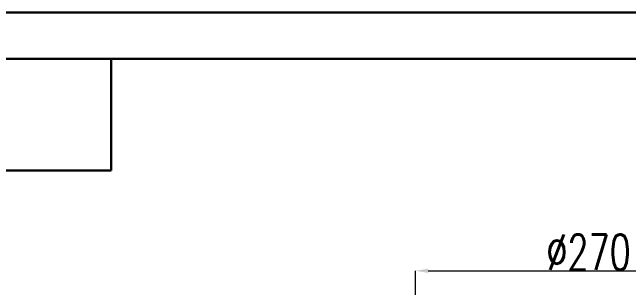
# Model space of a CAD drawing. Header units: millimetres. Extents: x 2055 to 5101, y 917 to 3070.
# Drawn here: x 2594.5 to 3076, y 2854.7 to 3070.2 of the extents above; entities that cross this region are included whole.
import ezdxf

# ---------------------------------------------------------------- set-up
doc = ezdxf.new("R2010")
doc.units = ezdxf.units.MM
for name, color, linetype, lineweight in [('AM_5', 3, 'Continuous', 25), ('AM_BOR', 7, 'Continuous', 50), ('粗实线', 7, 'Continuous', 40)]:
    doc.layers.add(name, color=color, linetype=linetype, lineweight=lineweight)
doc.styles.add('SLDTEXTSTYLE1', font='txt.shx', dxfattribs={"width": 0.7, "bigfont": 'gbcbig.shx'})
doc.dimstyles.new('SLDDIMSTYLE12$0', dxfattribs={"dimtxt": 12, "dimasz": 10, "dimexe": 0, "dimexo": 0.0625, "dimgap": 0.875, "dimtad": 1, "dimdec": 1, "dimlfac": 1.8, "dimrnd": 1e-09, "dimzin": 12, "dimdsep": 46, "dimtxsty": 'SLDTEXTSTYLE1', "dimcen": 0.09, "dimdle": 8.16, "dimclrd": 3, "dimclre": 3, "dimadec": 0, "dimazin": 3, "dimtfac": 1, "dimtdec": 1, "dimtofl": 0, "dimtmove": 0, "dimatfit": 3, "dimfxl": 0, "dimfrac": 2, "dimtolj": 1, "dimlwd": 5, "dimlwe": 5, "dimarcsym": 0})

# ---------------------------------------------------------------- blocks, each defined once
blk = doc.blocks.new('*D55')
at = {"layer": 'AM_5', "color": 3, "lineweight": 5, "transparency": 16777216}
blk.add_line((2908.95, 2807.12), (2908.95, 2868.62), dxfattribs=at)
at = {"layer": 'AM_5', "color": 3, "linetype": 'Continuous', "lineweight": 5, "transparency": 16777216}
for p, q in [((2918.95, 2868.62), (3168.95, 2868.62)), ((3178.95, 2807.12), (3178.95, 2868.62))]:
    blk.add_line(p, q, dxfattribs=at)
at = {"layer": 'AM_5', "color": 3, "transparency": 16777216}
for points in [[(2918.95, 2870.28), (2918.95, 2866.95), (2908.95, 2868.62)], [(3168.95, 2870.28), (3168.95, 2866.95), (3178.95, 2868.62)]]:
    blk.add_solid(points, dxfattribs=at)
at = {"layer": 'Defpoints', "color": 0, "transparency": 16777216}
for p in [(3178.95, 2868.62), (2908.95, 2807.06), (3178.95, 2807.06)]:
    blk.add_point(p, dxfattribs=at)
at = {"layer": 'AM_5', "color": 0, "transparency": 16777216, "insert": (3043.95, 2883.21), "char_height": 12, "attachment_point": 5, "style": 'SLDTEXTSTYLE1'}
blk.add_mtext('\\A1;{\\H2.28571x;%%C270}', dxfattribs=at)
blk = doc.blocks.new('rA3')
at = {"layer": '粗实线'}
for p, q in [((753.384, 421.26), (333.384, 421.26)), ((748.384, 416.26), (358.384, 416.26)), ((418.384, 404.26), (418.384, 416.26)), ((358.384, 404.26), (418.384, 404.26))]:
    blk.add_line(p, q, dxfattribs=at)

msp = doc.modelspace()

# ---------------------------------------------------------------- block references
at = {"layer": 'AM_BOR', "xscale": 7.2509765625, "yscale": 7.2509765625, "zscale": 7.2509765625}
msp.add_blockref('rA3', (-362.211, 15.638), dxfattribs=at)

# ---------------------------------------------------------------- dimensions: what is measured, and where the dimension line sits
at = {"layer": 'AM_5'}
dim = msp.add_linear_dim(base=(3178.946, 2868.617), p1=(2908.946, 2807.058), p2=(3178.946, 2807.058), text='{\\H2.28571x;%%C270}', dimstyle='SLDDIMSTYLE12$0', override={"dimlfac": 1}, dxfattribs=at)
dim.commit()
dim.dimension.update_dxf_attribs({"geometry": '*D55', "text_midpoint": (3043.946, 2883.207)})

doc.saveas('drawing.dxf')
